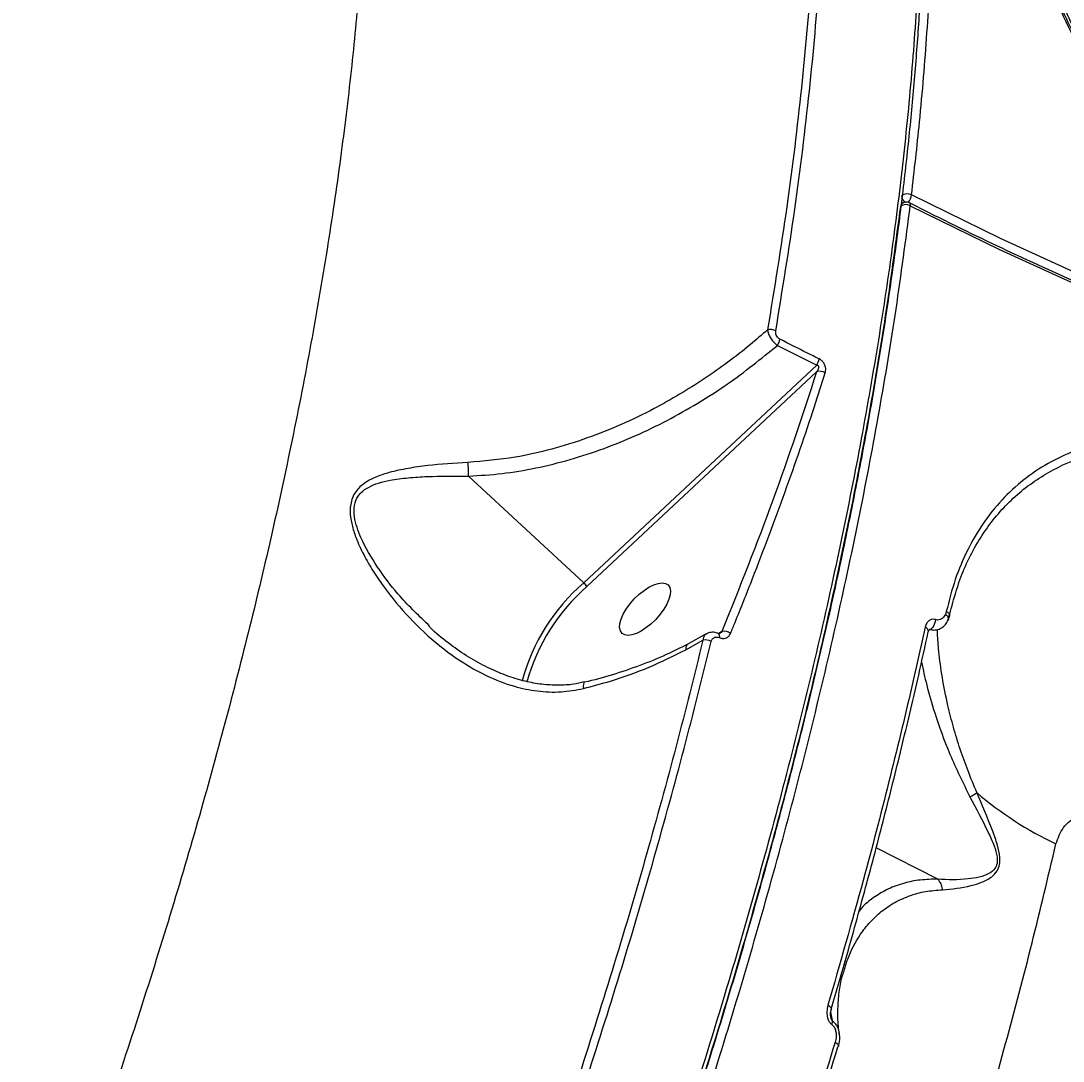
# Model space of a CAD drawing. Header units: millimetres. Extents: x -10881 to 8954, y -8695 to 5624.
# Drawn here: x 3187.8 to 3332.9, y -3283.2 to -3138.4 of the extents above; entities that cross this region are included whole.
import ezdxf

# ---------------------------------------------------------------- set-up
doc = ezdxf.new("R2010")
doc.units = ezdxf.units.MM
for name, color, linetype in [('DIKOM_ОБЪЕКТ', 7, 'Continuous'), ('DIKOM_РАЗМЕР_ЗОНА', 7, 'Continuous'), ('DIKOM_РАЗМЕР_ОБЪЕКТА', 7, 'Continuous')]:
    doc.layers.add(name, color=color, linetype=linetype)
doc.styles.add('style1', font='arial.ttf', dxfattribs={"width": 0.8})
doc.dimstyles.new('1-50', dxfattribs={"dimtxt": 300, "dimasz": 200, "dimexe": 100, "dimexo": 0, "dimgap": 100, "dimtad": 1, "dimtxsty": 'style1', "dimcen": 200, "dimclrd": 7, "dimclre": 7, "dimclrt": 7, "dimadec": 1, "dimazin": 2, "dimtfac": 1, "dimtmove": 0, "dimatfit": 2, "dimfxl": 0, "dimlwd": 25, "dimlwe": 18, "dimarcsym": 0})

# ---------------------------------------------------------------- blocks, each defined once
blk = doc.blocks.new('*D10')
at = {"layer": 'Defpoints', "color": 0, "transparency": 16777216}
for p in [(-7152.73, 2730.8), (7385.22, 911.28), (7385.22, -7693.77)]:
    blk.add_point(p, dxfattribs=at)
at = {"layer": 'DIKOM_РАЗМЕР_ОБЪЕКТА', "color": 7, "lineweight": 18, "transparency": 16777216}
for p, q in [((-7152.73, 2730.8), (-7152.73, -7793.77)), ((7385.22, 911.28), (7385.22, -7793.77))]:
    blk.add_line(p, q, dxfattribs=at)
at = {"layer": 'DIKOM_РАЗМЕР_ОБЪЕКТА', "color": 7, "lineweight": 25, "transparency": 16777216}
blk.add_line((-6952.73, -7693.77), (7185.22, -7693.77), dxfattribs=at)
at = {"layer": 'DIKOM_РАЗМЕР_ОБЪЕКТА', "color": 7, "transparency": 16777216}
for points in [[(-6952.73, -7660.43), (-6952.73, -7727.1), (-7152.73, -7693.77)], [(7185.22, -7660.43), (7185.22, -7727.1), (7385.22, -7693.77)]]:
    blk.add_solid(points, dxfattribs=at)
at = {"layer": 'DIKOM_РАЗМЕР_ОБЪЕКТА', "color": 7, "transparency": 16777216, "insert": (116.24, -7440.59), "char_height": 300, "attachment_point": 5, "style": 'style1'}
blk.add_mtext('14500', dxfattribs=at)
blk = doc.blocks.new('*D12')
at = {"layer": 'Defpoints', "color": 0, "transparency": 16777216}
for p in [(-9113.32, 3014.05), (8954.2, 2756.48), (8954.2, -8594.51)]:
    blk.add_point(p, dxfattribs=at)
at = {"layer": 'DIKOM_РАЗМЕР_ЗОНА', "color": 7, "lineweight": 18, "transparency": 16777216}
for p, q in [((-9113.32, 3014.05), (-9113.32, -8694.51)), ((8954.2, 2756.48), (8954.2, -8694.51))]:
    blk.add_line(p, q, dxfattribs=at)
at = {"layer": 'DIKOM_РАЗМЕР_ЗОНА', "color": 7, "lineweight": 25, "transparency": 16777216}
blk.add_line((-8913.32, -8594.51), (8754.2, -8594.51), dxfattribs=at)
at = {"layer": 'DIKOM_РАЗМЕР_ЗОНА', "color": 7, "transparency": 16777216}
for points in [[(-8913.32, -8561.18), (-8913.32, -8627.85), (-9113.32, -8594.51)], [(8754.2, -8561.18), (8754.2, -8627.85), (8954.2, -8594.51)]]:
    blk.add_solid(points, dxfattribs=at)
at = {"layer": 'DIKOM_РАЗМЕР_ЗОНА', "color": 7, "transparency": 16777216, "insert": (-79.56, -8341.34), "char_height": 300, "attachment_point": 5, "style": 'style1'}
blk.add_mtext('18000', dxfattribs=at)

msp = doc.modelspace()

# ---------------------------------------------------------------- linework, layer by layer
at = {"layer": 'DIKOM_ОБЪЕКТ', "color": 7, "linetype": 'Continuous', "lineweight": 15}
for p, q in [((3293.118, -3183.544), (3298.588, -3186.281)), ((3298.588, -3186.281), (3266.146, -3216.61)), ((3266.585, -3217.123), (3298.571, -3187.22)), ((3266.146, -3216.61), (3250.094, -3201.749)), ((3316.635, -3220.596), (3316.504, -3220.993)), ((3244.68, -3222.635), (3244.466, -3222.418)), ((3317.09, -3221.205), (3317.072, -3221.262)), ((3283.178, -3223.728), (3280.558, -3225.21)), ((3285.395, -3223.377), (3284.942, -3223.679)), ((3314.134, -3223.405), (3314.13, -3223.42)), ((3280.38, -3225.92), (3282.741, -3224.587)), ((3315.462, -3257.865), (3306.863, -3253.485))]:
    msp.add_line(p, q, dxfattribs=at)
at = {"layer": 'DIKOM_ОБЪЕКТ', "color": 7, "linetype": 'Continuous', "lineweight": 15, "flags": 128}
for points in [[(3586.827, -3213.581), (3573.555, -3214.897), (3560.246, -3215.834), (3546.908, -3216.394), (3533.549, -3216.575), (3520.179, -3216.378), (3506.806, -3215.802), (3493.44, -3214.848), (3480.088, -3213.517), (3466.759, -3211.809), (3453.463, -3209.726), (3440.207, -3207.269), (3427.002, -3204.439), (3413.854, -3201.238), (3400.774, -3197.67), (3387.769, -3193.735), (3374.848, -3189.436), (3362.019, -3184.777), (3349.291, -3179.759), (3336.673, -3174.388), (3324.172, -3168.666), (3311.797, -3162.596)], [(3311.517, -3163.713), (3311.517, -3163.714), (3311.572, -3163.763), (3311.607, -3163.845), (3311.622, -3163.957), (3311.615, -3164.093)], [(3311.615, -3164.093), (3324.027, -3170.181), (3336.566, -3175.921), (3349.223, -3181.309), (3361.989, -3186.341), (3374.856, -3191.014), (3387.816, -3195.326), (3400.86, -3199.273), (3413.98, -3202.853), (3427.167, -3206.063), (3440.413, -3208.901), (3453.708, -3211.366), (3467.045, -3213.455), (3480.413, -3215.168), (3493.806, -3216.503), (3507.213, -3217.46), (3520.626, -3218.037), (3534.036, -3218.235), (3547.435, -3218.054), (3560.814, -3217.492), (3574.163, -3216.552), (3587.474, -3215.232)], [(3316.635, -3220.596), (3316.78, -3220.681), (3316.902, -3220.776), (3316.997, -3220.879), (3317.061, -3220.986), (3317.093, -3221.094), (3317.091, -3221.197), (3317.09, -3221.205)], [(3315.112, -3221.734), (3315.082, -3221.996), (3315.012, -3222.27), (3314.908, -3222.531), (3314.778, -3222.76), (3314.633, -3222.938), (3314.484, -3223.05), (3314.345, -3223.088), (3314.31, -3223.084)], [(3316.504, -3220.993), (3316.655, -3221.118), (3316.777, -3221.255), (3316.865, -3221.398), (3316.914, -3221.54), (3316.924, -3221.676), (3316.893, -3221.799), (3316.891, -3221.805)], [(3284.881, -3223.66), (3284.897, -3223.668), (3284.974, -3223.746), (3285.021, -3223.871), (3285.036, -3224.038), (3285.019, -3224.235)], [(3280.56, -3225.195), (3280.503, -3225.237), (3280.409, -3225.391), (3280.367, -3225.623), (3280.38, -3225.92)], [(3266.225, -3230.443), (3266.22, -3230.444), (3266.143, -3230.521), (3266.095, -3230.7), (3266.079, -3230.972), (3266.095, -3231.321)], [(3300.152, -3275.413), (3300.305, -3275.501), (3300.434, -3275.595), (3300.532, -3275.692), (3300.596, -3275.789), (3300.625, -3275.881), (3300.616, -3275.964)], [(3301.149, -3280.581), (3301.294, -3280.664), (3301.418, -3280.752), (3301.515, -3280.844), (3301.583, -3280.935), (3301.619, -3281.022), (3301.621, -3281.103), (3301.618, -3281.118)], [(3301.618, -3281.118), (3301.59, -3281.174), (3301.527, -3281.234)]]:
    msp.add_lwpolyline(points, dxfattribs=at)
at = {"layer": 'DIKOM_ОБЪЕКТ', "color": 7, "linetype": 'Continuous', "lineweight": 15}
for centre, radius, start, end in [((3311.606, -3162.724), 1.19, 178.30537, 229.68846), ((3311.18, -3163.729), 1.29, 61.44668, 126.27426), ((3309.416, -3162.194), 2.414, 323.03219, 350.40734), ((3310.723, -3164.226), 0.49, 134.01, 174.88353), ((3310.996, -3165.229), 1.293, 61.41034, 126.01783), ((3311.065, -3164.605), 1, 63.11168, 132.99445), ((3292.157, -3182.869), 1.529, 61.68362, 106.11523), ((3291.312, -3182.314), 2.185, 325.74725, 350.10661), ((3296.735, -3185.065), 2.216, 326.74134, 350.8163), ((3299.009, -3188.514), 1.366, 55.67177, 108.72067), ((3242.102, -3201.179), 8.013, 355.91549, 9.54897), ((3284.231, -3237.528), 27.652, 130.8458, 164.76709), ((3264.434, -3218.519), 2.564, 32.99001, 48.11537), ((3284.068, -3237.363), 26.745, 130.8193, 164.96608), ((3285.706, -3224.821), 1.477, 53.06881, 102.15754), ((3313.499, -3223.407), 0.635, 0.2409, 73.46267), ((3283.046, -3226.323), 1.763, 61.67933, 99.96445), ((3316.806, -3240.321), 6.84, 297.11244, 306.5222), ((3353.044, -3208.199), 49.496, 229.4664, 244.70791), ((3299.709, -3277.59), 1.091, 332.21305, 356.70386)]:
    msp.add_arc(centre, radius, start, end, dxfattribs=at)
msp.add_ellipse((3274.678, -3220.273), major_axis=(3.203, 3.376), ratio=0.4430118, dxfattribs=at)
for points, knots in [([(3204.403, -3007.222), (3205.371, -3007.931), (3207.83, -3009.735), (3211.439, -3013.303), (3215.295, -3017.829), (3218.847, -3022.965), (3222.106, -3028.691), (3225.042, -3034.989), (3227.663, -3041.883), (3229.951, -3049.362), (3232.139, -3058.422), (3234.043, -3069.3), (3235.455, -3082.261), (3236.174, -3096.225), (3236.182, -3109.628), (3235.703, -3122.144), (3234.931, -3133.51), (3233.805, -3145.277), (3232.312, -3157.5), (3230.449, -3170.151), (3228.205, -3183.232), (3225.592, -3196.643), (3222.666, -3210.107), (3219.457, -3223.565), (3215.978, -3237.03), (3212.169, -3250.732), (3208.024, -3264.675), (3203.564, -3278.78), (3198.767, -3293.084), (3193.67, -3307.539), (3190.009, -3317.266), (3188.178, -3322.134)], [0, 0, 0, 0, 0.0209514, 0.0532647, 0.0856325, 0.1184295, 0.1512265, 0.1842569, 0.2172873, 0.2507672, 0.2843092, 0.3303408, 0.3767004, 0.4232253, 0.4700841, 0.5028993, 0.535772, 0.5688182, 0.6019224, 0.6356895, 0.6695177, 0.7035306, 0.7376054, 0.7698371, 0.8021209, 0.834808, 0.8674951, 0.9003991, 0.9333031, 0.9666233, 1, 1, 1, 1]), ([(3287.445, -3018.462), (3288.579, -3019.806), (3291.184, -3022.895), (3294.831, -3028.463), (3298.473, -3035.075), (3301.741, -3042.371), (3304.635, -3050.339), (3307.124, -3058.933), (3309.172, -3068.023), (3310.789, -3077.56), (3311.99, -3087.514), (3312.792, -3098.001), (3313.191, -3109.072), (3313.174, -3120.71), (3312.73, -3132.922), (3311.857, -3145.62), (3310.567, -3158.617), (3308.882, -3171.855), (3306.819, -3185.311), (3304.354, -3199.14), (3301.473, -3213.406), (3298.172, -3228.078), (3294.441, -3243.156), (3290.304, -3258.527), (3285.581, -3274.793), (3280.232, -3291.927), (3274.209, -3309.92), (3267.71, -3328.129), (3260.739, -3346.527), (3253.381, -3364.897), (3245.668, -3383.161), (3238.496, -3399.378), (3233.783, -3409.534), (3231.864, -3413.67)], [0, 0, 0, 0, 0.0241013, 0.055402, 0.0867573, 0.1187378, 0.1507764, 0.1829918, 0.2152667, 0.2463521, 0.2774908, 0.3087918, 0.3401473, 0.372128, 0.4041669, 0.4363825, 0.4686576, 0.499743, 0.5308818, 0.5621828, 0.5935382, 0.625519, 0.6575579, 0.6897735, 0.7220486, 0.7582657, 0.7944829, 0.8307847, 0.8673442, 0.9039908, 0.9396722, 0.9754344, 1, 1, 1, 1]), ([(3232.437, -3413.912), (3233.103, -3412.497), (3235.413, -3407.589), (3239.246, -3399.159), (3243.929, -3388.649), (3248.467, -3378.161), (3252.86, -3367.718), (3257.106, -3357.32), (3261.209, -3346.962), (3265.169, -3336.641), (3268.989, -3326.352), (3272.67, -3316.094), (3276.211, -3305.864), (3279.615, -3295.658), (3282.882, -3285.474), (3286.008, -3275.32), (3288.985, -3265.229), (3291.798, -3255.244), (3294.439, -3245.392), (3296.909, -3235.677), (3299.208, -3226.096), (3301.337, -3216.643), (3303.299, -3207.317), (3305.092, -3198.114), (3306.718, -3189.032), (3308.177, -3180.069), (3309.469, -3171.221), (3310.593, -3162.491), (3311.547, -3153.901), (3312.326, -3145.486), (3312.926, -3137.277), (3313.348, -3129.283), (3313.591, -3121.501), (3313.656, -3113.925), (3313.544, -3106.553), (3313.255, -3099.384), (3312.788, -3092.414), (3312.143, -3085.643), (3311.319, -3079.069), (3310.316, -3072.691), (3309.136, -3066.52), (3307.783, -3060.581), (3306.259, -3054.898), (3304.568, -3049.481), (3302.711, -3044.329), (3300.687, -3039.441), (3298.497, -3034.812), (3296.137, -3030.446), (3293.614, -3026.33), (3290.907, -3022.501), (3288.941, -3019.934), (3287.833, -3018.721), (3287.734, -3018.613)], [0, 0, 0, 0, 0.0084234, 0.0292326, 0.0500481, 0.0707649, 0.0913861, 0.1119353, 0.1324359, 0.1529115, 0.1733854, 0.1938765, 0.2144049, 0.2349941, 0.2556675, 0.2764483, 0.2972755, 0.3180313, 0.3386845, 0.359259, 0.3797785, 0.4002663, 0.4207459, 0.4412383, 0.4617616, 0.4823391, 0.5029943, 0.5237505, 0.5445909, 0.5654023, 0.5860987, 0.6067102, 0.6272603, 0.6477726, 0.6682704, 0.6887766, 0.7093072, 0.7298853, 0.7505338, 0.7712759, 0.7921216, 0.8129641, 0.8337086, 0.8543574, 0.8749322, 0.8954545, 0.9159454, 0.9364256, 0.9569152, 0.9774282, 0.9979852, 1, 1, 1, 1]), ([(3311.797, -3162.596), (3312.181, -3159.205), (3313.054, -3151.522), (3314.003, -3139.938), (3314.65, -3127.842), (3314.887, -3116.152), (3314.717, -3104.815), (3314.127, -3093.88), (3313.106, -3083.365), (3311.656, -3073.36), (3309.798, -3064.01), (3307.556, -3055.323), (3304.947, -3047.281), (3301.94, -3039.793), (3298.525, -3032.82), (3294.667, -3026.457), (3291.432, -3021.851), (3289.364, -3019.605), (3288.857, -3019.053)], [0, 0, 0, 0, 0.0514687, 0.1165976, 0.1818384, 0.2474189, 0.3131137, 0.3801185, 0.4472452, 0.5147421, 0.5823636, 0.6474925, 0.7127333, 0.7783138, 0.8440085, 0.9110134, 0.97814, 1, 1, 1, 1]), ([(3352.645, -3163.172), (3352.691, -3159.073), (3352.785, -3150.864), (3352.257, -3139.303), (3351.231, -3128.314), (3349.747, -3118.596), (3347.923, -3110.051), (3345.851, -3102.559), (3343.408, -3095.574), (3340.576, -3089.065), (3337.35, -3083.077), (3333.722, -3077.614), (3329.696, -3072.77), (3326.014, -3069.095), (3323.55, -3067.268), (3322.685, -3066.627)], [0, 0, 0, 0, 0.0884846, 0.1771856, 0.2665482, 0.3561346, 0.4300837, 0.5040328, 0.5784982, 0.6529636, 0.7290718, 0.8051798, 0.8818629, 0.9585459, 1, 1, 1, 1]), ([(3298.571, -3116.802), (3298.369, -3121.788), (3297.965, -3131.774), (3296.536, -3147.65), (3294.55, -3164.13), (3292.673, -3175.638), (3291.733, -3181.4)], [0, 0, 0, 0, 0.2482753, 0.4972305, 0.7482641, 1, 1, 1, 1]), ([(3292.883, -3181.523), (3293.811, -3175.831), (3295.67, -3164.433), (3297.66, -3147.996), (3299.109, -3132.012), (3299.518, -3121.899), (3299.724, -3116.835)], [0, 0, 0, 0, 0.2482771, 0.497233, 0.7482654, 1, 1, 1, 1]), ([(3328.635, -3123.185), (3328.884, -3124.781), (3329.381, -3127.971), (3330.973, -3133.129), (3333.167, -3138.438), (3335.998, -3143.83), (3339.42, -3149.187), (3343.392, -3154.4), (3347.858, -3159.363), (3352.762, -3163.976), (3358.023, -3168.141), (3363.56, -3171.761), (3369.291, -3174.832), (3373.183, -3176.316), (3375.13, -3177.059)], [0, 0, 0, 0, 0.0836186, 0.1671661, 0.2504175, 0.3338525, 0.4173036, 0.5004885, 0.5837385, 0.6671385, 0.7504577, 0.8333964, 0.916628, 1, 1, 1, 1]), ([(3374.983, -3176.691), (3373.366, -3176.085), (3370.377, -3174.963), (3366.306, -3172.941), (3363.014, -3171.063), (3360.384, -3169.383), (3358.15, -3167.832), (3354.651, -3165.219), (3349.911, -3161.136), (3344.992, -3155.938), (3341.148, -3151.136), (3338.273, -3147.01), (3336.237, -3143.643), (3334.775, -3140.949), (3333.605, -3138.604), (3332.304, -3135.684), (3330.966, -3132.11), (3329.734, -3127.934), (3329.301, -3125.123), (3329.068, -3123.611)], [0, 0, 0, 0, 0.0701778, 0.1297349, 0.1786043, 0.217133, 0.2493477, 0.2821768, 0.3826535, 0.4841496, 0.5520139, 0.6189908, 0.6815404, 0.7109156, 0.746131, 0.7924445, 0.8499815, 0.919298, 1, 1, 1, 1]), ([(3338.65, -3146.766), (3337.915, -3145.651), (3335.695, -3142.284), (3332.817, -3136.17), (3330.675, -3130.673), (3329.93, -3127.61), (3329.816, -3127.143)], [0, 0, 0, 0, 0.184777, 0.5583787, 0.9325713, 1, 1, 1, 1]), ([(2932.137, -3758.44), (2934.133, -3758.063), (2938.656, -3757.211), (2945.962, -3755.212), (2954.051, -3752.453), (2962.382, -3749.029), (2970.998, -3744.929), (2979.872, -3740.144), (2989.014, -3734.657), (2998.346, -3728.505), (3007.741, -3721.774), (3017.152, -3714.516), (3026.581, -3706.752), (3036.124, -3698.403), (3045.836, -3689.415), (3055.68, -3679.808), (3065.664, -3669.562), (3075.699, -3658.758), (3085.649, -3647.545), (3095.472, -3635.99), (3105.173, -3624.106), (3114.854, -3611.77), (3124.567, -3598.909), (3134.271, -3585.562), (3143.971, -3571.712), (3153.578, -3557.474), (3162.853, -3543.212), (3171.766, -3529.011), (3180.336, -3514.886), (3188.763, -3500.513), (3197.088, -3485.815), (3205.276, -3470.842), (3213.327, -3455.58), (3221.171, -3440.155), (3228.8, -3424.573), (3236.184, -3408.896), (3243.326, -3393.115), (3250.201, -3377.272), (3256.846, -3361.281), (3263.223, -3345.206), (3269.329, -3329.039), (3275.103, -3312.923), (3280.469, -3297.077), (3285.418, -3281.565), (3289.966, -3266.37), (3294.162, -3251.336), (3298.024, -3236.381), (3301.524, -3221.573), (3304.658, -3206.908), (3307.38, -3192.529), (3309.764, -3178.181), (3310.987, -3168.869), (3311.615, -3164.093)], [0, 0, 0, 0, 0.0156506, 0.0354738, 0.0552971, 0.075258, 0.095219, 0.1156142, 0.1360095, 0.1565548, 0.1771001, 0.1969234, 0.2167466, 0.2367076, 0.2566685, 0.2770638, 0.297459, 0.3180044, 0.3385497, 0.358373, 0.3781962, 0.3981572, 0.4181181, 0.4385134, 0.4589086, 0.4794539, 0.4999993, 0.5191131, 0.5382268, 0.557464, 0.5767011, 0.5963257, 0.6159504, 0.6357087, 0.6554669, 0.6752902, 0.6951135, 0.7150745, 0.7350355, 0.7554308, 0.7758261, 0.7963715, 0.8169168, 0.8367401, 0.8565634, 0.8765245, 0.8964855, 0.9168808, 0.9372761, 0.9578214, 0.9783668, 1, 1, 1, 1]), ([(3310.235, -3164.183), (3309.609, -3168.947), (3308.41, -3178.078), (3306.094, -3192.055), (3303.483, -3205.944), (3300.469, -3220.171), (3297.042, -3234.81), (3293.202, -3249.812), (3288.936, -3265.192), (3284.276, -3280.818), (3279.286, -3296.477), (3274.002, -3312.095), (3268.436, -3327.675), (3262.529, -3343.38), (3256.245, -3359.296), (3249.604, -3375.363), (3242.573, -3391.586), (3236.811, -3404.452), (3233.293, -3411.889), (3232.333, -3413.92)], [0, 0, 0, 0, 0.0652173, 0.1249783, 0.1847393, 0.2449154, 0.3050916, 0.3665769, 0.4280623, 0.4900001, 0.5519379, 0.6116989, 0.6714599, 0.7316361, 0.7918122, 0.8532975, 0.9147829, 0.9767207, 1, 1, 1, 1]), ([(3587.048, -3214.795), (3584.927, -3215.027), (3578.772, -3215.7), (3568.554, -3216.574), (3556.39, -3217.314), (3544.205, -3217.735), (3532.004, -3217.842), (3519.794, -3217.634), (3507.582, -3217.111), (3495.375, -3216.273), (3483.179, -3215.121), (3471.001, -3213.656), (3458.848, -3211.877), (3446.725, -3209.787), (3434.641, -3207.386), (3422.6, -3204.676), (3410.611, -3201.657), (3398.679, -3198.333), (3386.811, -3194.704), (3375.013, -3190.772), (3363.291, -3186.54), (3351.654, -3182.01), (3340.105, -3177.186), (3328.653, -3172.064), (3319.134, -3167.54), (3313.449, -3164.684), (3311.517, -3163.713)], [0, 0, 0, 0, 0.0228178, 0.0662207, 0.1096242, 0.1530277, 0.196431, 0.2398342, 0.2832373, 0.3266402, 0.3700429, 0.4134454, 0.4568476, 0.5002497, 0.5436514, 0.587053, 0.6304542, 0.6738551, 0.7172558, 0.7606561, 0.8040562, 0.8474559, 0.8908553, 0.9342544, 0.9776532, 1, 1, 1, 1]), ([(3291.733, -3181.4), (3290.943, -3182.082), (3288.143, -3184.503), (3282.966, -3188.317), (3276.883, -3191.951), (3271.386, -3194.609), (3266.62, -3196.514), (3261.681, -3198.05), (3256.118, -3199.327), (3252.206, -3199.661), (3250.003, -3199.85)], [0, 0, 0, 0, 0.0672692, 0.2386087, 0.4121732, 0.520863, 0.630243, 0.7420328, 0.8547814, 1, 1, 1, 1]), ([(3291.733, -3181.4), (3291.767, -3181.57), (3291.835, -3181.91), (3292.135, -3182.493), (3292.536, -3183.031), (3292.885, -3183.369), (3293.078, -3183.514), (3293.118, -3183.544)], [0, 0, 0, 0, 0.2435262, 0.4875448, 0.7197754, 0.941836, 1, 1, 1, 1]), ([(3293.464, -3182.689), (3293.416, -3182.662), (3293.293, -3182.591), (3293.105, -3182.408), (3292.947, -3182.142), (3292.857, -3181.825), (3292.874, -3181.63), (3292.883, -3181.523)], [0, 0, 0, 0, 0.1207619, 0.307548, 0.5229351, 0.737447, 1, 1, 1, 1]), ([(3298.923, -3185.419), (3298.375, -3185.15), (3296.546, -3184.254), (3294.734, -3183.334), (3293.464, -3182.689)], [0, 0, 0, 0, 0.29963278, 1, 1, 1, 1]), ([(3250.094, -3201.749), (3251.652, -3201.654), (3254.782, -3201.462), (3259.518, -3200.655), (3264.266, -3199.487), (3268.921, -3197.958), (3273.43, -3196.127), (3277.789, -3194.021), (3282.041, -3191.622), (3287.283, -3188.266), (3290.836, -3185.391), (3293.118, -3183.544)], [0, 0, 0, 0, 0.1002261, 0.2013165, 0.3048778, 0.409185, 0.5093687, 0.6100991, 0.7124192, 0.8152392, 1, 1, 1, 1]), ([(3299.78, -3187.385), (3299.819, -3187.183), (3299.884, -3186.849), (3299.751, -3186.308), (3299.515, -3185.887), (3299.214, -3185.583), (3299.009, -3185.468), (3298.923, -3185.419)], [0, 0, 0, 0, 0.3038664, 0.5023335, 0.7017042, 0.8732905, 1, 1, 1, 1]), ([(3298.571, -3187.22), (3296.622, -3193.143), (3292.72, -3205.01), (3287.84, -3217.248), (3285.395, -3223.377)], [0, 0, 0, 0, 0.4991744, 1, 1, 1, 1]), ([(3286.594, -3223.64), (3286.801, -3223.131), (3287.841, -3220.583), (3290.467, -3213.983), (3294.246, -3203.917), (3297.534, -3194.403), (3299.285, -3188.932), (3299.78, -3187.385)], [0, 0, 0, 0, 0.0413727, 0.2068702, 0.5381497, 0.8694287, 1, 1, 1, 1]), ([(3298.588, -3186.281), (3298.628, -3186.285), (3298.694, -3186.292), (3298.77, -3186.343), (3298.817, -3186.407), (3298.844, -3186.491), (3298.847, -3186.639), (3298.774, -3186.901), (3298.651, -3187.094), (3298.571, -3187.22)], [0, 0, 0, 0, 0.1044812, 0.1740915, 0.2297651, 0.3047724, 0.3966989, 0.6086532, 1, 1, 1, 1]), ([(3348.353, -3196.303), (3346.528, -3196.268), (3343.163, -3196.203), (3338.571, -3196.944), (3334.5, -3198.149), (3330.744, -3199.904), (3327.347, -3202.196), (3324.33, -3204.986), (3321.711, -3208.248), (3319.543, -3211.971), (3317.789, -3216.068), (3317.019, -3219.088), (3316.635, -3220.596)], [0, 0, 0, 0, 0.1166812, 0.2150846, 0.3137979, 0.4122009, 0.510061, 0.6082268, 0.7060845, 0.8039539, 0.9021323, 1, 1, 1, 1]), ([(3316.988, -3221.381), (3317.571, -3219.213), (3318.455, -3215.933), (3320.333, -3212.066), (3322.513, -3208.484), (3325.184, -3205.393), (3328.273, -3202.84), (3331.662, -3200.69), (3334.567, -3199.331), (3336.737, -3198.817), (3336.892, -3198.78)], [0, 0, 0, 0, 0.1943479, 0.2940629, 0.3945087, 0.588997, 0.6887548, 0.7892338, 0.9850055, 1, 1, 1, 1]), ([(3250.003, -3199.85), (3248.113, -3199.967), (3245.252, -3200.146), (3241.648, -3200.656), (3239.271, -3201.153), (3237.265, -3201.801), (3235.631, -3202.617), (3234.274, -3203.842), (3233.582, -3205.569), (3233.607, -3207.437), (3234.007, -3209.205), (3234.721, -3211.151), (3235.777, -3213.288), (3237.642, -3216.357), (3240.443, -3220.039), (3244.385, -3224.088), (3248.483, -3227.292), (3252.558, -3229.62), (3256.156, -3231.022), (3259.665, -3231.749), (3262.914, -3231.914), (3265.057, -3231.514), (3266.095, -3231.321)], [0, 0, 0, 0, 0.0866941, 0.1311764, 0.1760726, 0.2081975, 0.2409001, 0.2744194, 0.3082509, 0.337742, 0.3650519, 0.393035, 0.4327007, 0.4727589, 0.5545429, 0.6396923, 0.7264108, 0.7889965, 0.8528476, 0.9020912, 0.9525885, 1, 1, 1, 1]), ([(3244.466, -3222.418), (3243.018, -3221.034), (3240.443, -3218.573), (3237.359, -3214.438), (3235.482, -3211.28), (3234.541, -3208.872), (3234.159, -3207.354), (3234.12, -3205.805), (3234.515, -3204.814), (3235.161, -3203.95), (3236.077, -3203.266), (3237.567, -3202.685), (3239.424, -3202.248), (3241.69, -3201.952), (3245.287, -3201.725), (3248.16, -3201.74), (3250.094, -3201.749)], [0, 0, 0, 0, 0.1501674, 0.2669808, 0.3857354, 0.4247123, 0.4644565, 0.5076233, 0.5499999, 0.5580785, 0.6086122, 0.6558825, 0.7041786, 0.7769928, 0.8498682, 1, 1, 1, 1]), ([(3315.112, -3221.734), (3315.071, -3221.722), (3314.909, -3221.676), (3314.603, -3221.68), (3314.215, -3221.847), (3313.862, -3222.219), (3313.743, -3222.599), (3313.68, -3222.799)], [0, 0, 0, 0, 0.0579486, 0.2245, 0.4300547, 0.7004928, 1, 1, 1, 1]), ([(3314.286, -3223.053), (3314.494, -3223.11), (3314.946, -3223.235), (3315.645, -3223.079), (3316.265, -3222.703), (3316.68, -3222.249), (3316.824, -3221.909), (3316.872, -3221.794)], [0, 0, 0, 0, 0.1919191, 0.4178822, 0.6433251, 0.880385, 1, 1, 1, 1]), ([(3316.504, -3220.993), (3316.404, -3221.166), (3316.223, -3221.481), (3315.815, -3221.736), (3315.436, -3221.809), (3315.206, -3221.755), (3315.112, -3221.734)], [0, 0, 0, 0, 0.3467093, 0.6312456, 0.8513066, 1, 1, 1, 1]), ([(3316.866, -3221.791), (3316.916, -3221.7), (3317.044, -3221.473), (3317.091, -3221.211), (3317.119, -3221.053)], [0, 0, 0, 0, 0.398711, 1, 1, 1, 1]), ([(3266.219, -3230.414), (3265.72, -3230.527), (3264.518, -3230.801), (3262.536, -3230.904), (3260.274, -3230.777), (3257.918, -3230.346), (3255.497, -3229.607), (3252.983, -3228.554), (3250.414, -3227.181), (3247.842, -3225.452), (3245.892, -3223.94), (3244.861, -3222.941), (3244.609, -3222.697)], [0, 0, 0, 0, 0.06363083, 0.15338003, 0.24881442, 0.34988064, 0.45669341, 0.56928265, 0.693225, 0.82188799, 0.9564028, 1, 1, 1, 1]), ([(3283.206, -3223.76), (3283.155, -3223.782), (3282.971, -3223.861), (3282.807, -3224.159), (3282.76, -3224.463), (3282.741, -3224.587)], [0, 0, 0, 0, 0.1840595, 0.6664661, 1, 1, 1, 1]), ([(3284.877, -3223.67), (3284.841, -3223.651), (3284.589, -3223.512), (3284.051, -3223.465), (3283.486, -3223.534), (3283.25, -3223.723), (3283.205, -3223.759)], [0, 0, 0, 0, 0.0673454, 0.4790041, 0.8999443, 1, 1, 1, 1]), ([(3285.07, -3223.669), (3285.063, -3223.674), (3285.047, -3223.687), (3284.997, -3223.703), (3284.906, -3223.666), (3284.878, -3223.654)], [0, 0, 0, 0, 0.35923627, 0.80456035, 1, 1, 1, 1]), ([(3285.019, -3224.235), (3285.172, -3224.286), (3285.478, -3224.386), (3285.923, -3224.317), (3286.336, -3224.094), (3286.504, -3223.798), (3286.594, -3223.64)], [0, 0, 0, 0, 0.2322168, 0.4640132, 0.7140228, 1, 1, 1, 1]), ([(3285.395, -3223.377), (3285.321, -3223.464), (3285.224, -3223.577), (3285.098, -3223.65), (3285.069, -3223.667)], [0, 0, 0, 0, 0.7719722, 1, 1, 1, 1]), ([(3313.68, -3222.799), (3313.56, -3223.346), (3312.96, -3226.083), (3311.341, -3233.246), (3308.647, -3244.408), (3304.817, -3259.17), (3301.822, -3269.6), (3300.152, -3275.413)], [0, 0, 0, 0, 0.0321573, 0.1607921, 0.4182836, 0.6757752, 1, 1, 1, 1]), ([(3300.601, -3275.966), (3301.346, -3273.424), (3303.069, -3267.541), (3305.581, -3258.43), (3308.164, -3248.637), (3310.566, -3238.975), (3312.556, -3230.564), (3313.676, -3225.423), (3314.113, -3223.417)], [0, 0, 0, 0, 0.1414742, 0.327344, 0.5126665, 0.6972763, 0.8819266, 1, 1, 1, 1]), ([(3314.139, -3223.404), (3314.143, -3223.379), (3314.167, -3223.239), (3314.274, -3223.089), (3314.285, -3223.084), (3314.29, -3223.082)], [0, 0, 0, 0, 0.107198, 0.6045246, 1, 1, 1, 1]), ([(3314.278, -3223.077), (3314.28, -3223.076), (3314.283, -3223.076), (3314.32, -3223.095), (3314.34, -3223.108), (3314.343, -3223.11)], [0, 0, 0, 0, 0.533627, 0.93849, 1, 1, 1, 1]), ([(3320.877, -3245.817), (3320.062, -3243.803), (3318.828, -3240.753), (3317.608, -3236.704), (3316.74, -3233.323), (3316.024, -3229.694), (3315.59, -3226.36), (3315.415, -3224.128), (3315.415, -3223.287), (3315.414, -3223.084)], [0, 0, 0, 0, 0.23636, 0.357764, 0.4802901, 0.6474516, 0.8189364, 0.9562214, 1, 1, 1, 1]), ([(3282.741, -3224.587), (3281.523, -3229.492), (3279.085, -3239.311), (3274.937, -3254.37), (3270.461, -3269.648), (3267.16, -3280.003), (3265.508, -3285.185)], [0, 0, 0, 0, 0.2489042, 0.4982426, 0.7488996, 1, 1, 1, 1]), ([(3280.552, -3225.178), (3279.588, -3225.665), (3277.457, -3226.743), (3273.972, -3228.157), (3270.167, -3229.433), (3267.563, -3230.158), (3266.235, -3230.447), (3266.225, -3230.449)], [0, 0, 0, 0, 0.2171211, 0.480028, 0.7404583, 0.9982138, 1, 1, 1, 1]), ([(3266.629, -3285.459), (3268.269, -3280.315), (3271.551, -3270.017), (3276.025, -3254.759), (3280.193, -3239.631), (3282.652, -3229.728), (3283.882, -3224.772)], [0, 0, 0, 0, 0.2489045, 0.498243, 0.7488998, 1, 1, 1, 1]), ([(3283.882, -3224.772), (3283.898, -3224.721), (3283.948, -3224.554), (3284.115, -3224.332), (3284.388, -3224.177), (3284.7, -3224.131), (3284.913, -3224.201), (3285.019, -3224.235)], [0, 0, 0, 0, 0.1043526, 0.3453588, 0.5759422, 0.7877488, 1, 1, 1, 1]), ([(3266.095, -3231.321), (3267.358, -3230.988), (3270.491, -3230.161), (3275.325, -3228.417), (3278.688, -3226.755), (3280.38, -3225.92)], [0, 0, 0, 0, 0.2512749, 0.6234754, 1, 1, 1, 1]), ([(3313.177, -3227.663), (3313.403, -3228.708), (3313.876, -3230.901), (3315.134, -3235.223), (3317.019, -3240.489), (3318.946, -3244.417), (3319.923, -3246.409)], [0, 0, 0, 0, 0.1916857, 0.4023406, 0.6969387, 1, 1, 1, 1]), ([(3319.923, -3246.409), (3320.789, -3248.029), (3321.976, -3250.253), (3323.266, -3253.072), (3323.733, -3254.571), (3323.749, -3255.694), (3323.381, -3256.537), (3322.492, -3257.209), (3321.199, -3257.645), (3318.721, -3257.986), (3316.812, -3257.976), (3315.475, -3257.873), (3315.473, -3257.872)], [0, 0, 0, 0, 0.2369823, 0.3252742, 0.3938178, 0.4351344, 0.4764545, 0.5364569, 0.6308586, 0.7257813, 0.9996838, 1, 1, 1, 1]), ([(3316.11, -3259.335), (3317.422, -3259.222), (3319.197, -3259.071), (3321.568, -3258.341), (3322.839, -3257.714), (3323.702, -3256.846), (3324.079, -3255.873), (3324.121, -3254.636), (3323.755, -3252.994), (3322.661, -3249.959), (3321.625, -3247.555), (3320.877, -3245.817)], [0, 0, 0, 0, 0.2657862, 0.3593773, 0.4543063, 0.5177528, 0.5632827, 0.6085748, 0.6803153, 0.7688732, 1, 1, 1, 1]), ([(3331.898, -3252.951), (3332.194, -3252.143), (3332.796, -3250.501), (3334.86, -3248.988), (3337.481, -3248.382), (3339.801, -3248.65), (3341.13, -3249.107), (3341.464, -3249.223)], [0, 0, 0, 0, 0.2187085, 0.4447818, 0.6794098, 0.9191985, 1, 1, 1, 1]), ([(3019.686, -3737.342), (3023.232, -3735.669), (3030.19, -3732.385), (3040.957, -3726.173), (3051.877, -3719.104), (3063.09, -3711.003), (3074.772, -3701.738), (3085.467, -3692.498), (3095.089, -3683.616), (3103.951, -3675.026), (3113.449, -3665.337), (3123.569, -3654.459), (3134.504, -3642.107), (3146.225, -3628.145), (3158.581, -3612.588), (3170.392, -3596.911), (3181.636, -3581.25), (3191.904, -3566.289), (3201.527, -3551.676), (3210.366, -3537.738), (3218.902, -3523.774), (3228.047, -3508.267), (3237.557, -3491.45), (3247.342, -3473.318), (3256.093, -3456.352), (3264.127, -3440.086), (3271.359, -3424.827), (3278.201, -3409.781), (3285.381, -3393.318), (3292.653, -3375.766), (3299.904, -3357.191), (3306.176, -3340.117), (3311.738, -3324.018), (3316.572, -3309.146), (3320.973, -3294.7), (3324.971, -3280.617), (3328.66, -3266.659), (3330.818, -3257.52), (3331.898, -3252.951)], [0, 0, 0, 0, 0.032111, 0.0630277, 0.0939444, 0.1253135, 0.1566826, 0.1898356, 0.2118035, 0.2337714, 0.2604105, 0.2870646, 0.3137037, 0.3466931, 0.3796826, 0.4118188, 0.4412645, 0.4707102, 0.4960711, 0.5214321, 0.5455478, 0.5696635, 0.6018526, 0.6313464, 0.6608402, 0.686242, 0.7116437, 0.7357977, 0.7599516, 0.7922212, 0.8217882, 0.8513553, 0.8768194, 0.9022834, 0.926496, 0.9507086, 0.9753543, 1, 1, 1, 1]), ([(3315.462, -3257.865), (3314.623, -3257.886), (3312.936, -3257.929), (3310.652, -3258.407), (3308.524, -3259.179), (3306.621, -3260.303), (3305.28, -3261.356), (3304.66, -3262.103), (3304.486, -3262.312)], [0, 0, 0, 0, 0.1647214, 0.3311359, 0.5265584, 0.7220512, 0.9221201, 1, 1, 1, 1]), ([(3315.473, -3257.872), (3315.472, -3257.872), (3315.471, -3257.87), (3315.467, -3257.867), (3315.464, -3257.866), (3315.462, -3257.865)], [0, 0, 0, 0, 0.24108297, 0.56510891, 1, 1, 1, 1]), ([(3316.11, -3259.335), (3316.104, -3259.291), (3316.065, -3259.015), (3315.912, -3258.471), (3315.628, -3258.084), (3315.473, -3257.872)], [0, 0, 0, 0, 0.0794445, 0.4971824, 1, 1, 1, 1]), ([(3302.328, -3270.855), (3302.508, -3270.224), (3303.059, -3268.285), (3304.317, -3265.964), (3305.973, -3263.831), (3307.544, -3262.346), (3309.403, -3261.076), (3311.47, -3260.149), (3313.682, -3259.53), (3315.298, -3259.4), (3316.11, -3259.335)], [0, 0, 0, 0, 0.10401372, 0.31968652, 0.43851152, 0.55777091, 0.67870987, 0.80043264, 0.89976664, 1, 1, 1, 1]), ([(3301.731, -3279.417), (3301.685, -3279.054), (3301.529, -3277.824), (3301.513, -3275.875), (3301.692, -3273.572), (3301.964, -3271.907), (3302.239, -3271.076), (3302.295, -3270.906)], [0, 0, 0, 0, 0.1111354, 0.3764017, 0.6484497, 0.9281589, 1, 1, 1, 1]), ([(3300.152, -3275.413), (3300.116, -3275.555), (3300.003, -3276.003), (3299.98, -3276.712), (3300.144, -3277.394), (3300.375, -3277.84), (3300.574, -3278.013), (3300.674, -3278.099)], [0, 0, 0, 0, 0.1605573, 0.5081498, 0.7318587, 0.8653695, 1, 1, 1, 1]), ([(3300.559, -3277.092), (3300.551, -3277.063), (3300.5, -3276.863), (3300.502, -3276.461), (3300.59, -3276.139), (3300.637, -3275.966)], [0, 0, 0, 0, 0.0730288, 0.5010086, 1, 1, 1, 1]), ([(3300.798, -3277.653), (3300.777, -3277.542), (3300.696, -3277.103), (3300.615, -3276.668), (3300.555, -3276.343)], [0, 0, 0, 0, 0.254319, 1, 1, 1, 1]), ([(3300.798, -3277.653), (3300.779, -3277.635), (3300.738, -3277.595), (3300.673, -3277.486), (3300.602, -3277.314), (3300.575, -3277.174), (3300.56, -3277.092)], [0, 0, 0, 0, 0.1108741, 0.2376416, 0.5575039, 1, 1, 1, 1]), ([(3300.674, -3278.099), (3300.77, -3278.181), (3300.96, -3278.345), (3301.176, -3278.763), (3301.321, -3279.394), (3301.29, -3280.041), (3301.182, -3280.452), (3301.149, -3280.581)], [0, 0, 0, 0, 0.1388676, 0.2767759, 0.4965982, 0.8418705, 1, 1, 1, 1]), ([(3301.756, -3279.342), (3301.702, -3279.078), (3301.609, -3278.619), (3301.259, -3278.033), (3300.955, -3277.782), (3300.798, -3277.653)], [0, 0, 0, 0, 0.3949689, 0.6882119, 1, 1, 1, 1]), ([(3301.602, -3281.114), (3301.622, -3281.065), (3301.769, -3280.706), (3301.84, -3280.094), (3301.768, -3279.544), (3301.742, -3279.345)], [0, 0, 0, 0, 0.091552, 0.6703628, 1, 1, 1, 1]), ([(3301.149, -3280.581), (3299.57, -3285.749), (3296.41, -3296.092), (3291.193, -3311.852), (3285.655, -3327.774), (3281.66, -3338.497), (3279.66, -3343.863)], [0, 0, 0, 0, 0.2488775, 0.4981997, 0.7488727, 1, 1, 1, 1]), ([(3280.079, -3344.377), (3282.057, -3339.071), (3286.016, -3328.448), (3291.531, -3312.607), (3296.759, -3296.833), (3299.937, -3286.437), (3301.527, -3281.234)], [0, 0, 0, 0, 0.2488778, 0.4982001, 0.7488729, 1, 1, 1, 1])]:
    msp.add_open_spline(points, degree=3, knots=knots, dxfattribs=at)

# ---------------------------------------------------------------- dimensions: what is measured, and where the dimension line sits
at = {"layer": 'DIKOM_РАЗМЕР_ЗОНА'}
dim = msp.add_linear_dim(base=(8954.2, -8594.513), p1=(-9113.319, 3014.045), p2=(8954.2, 2756.48), text='18000', dimstyle='1-50', dxfattribs=at)
dim.commit()
dim.dimension.update_dxf_attribs({"geometry": '*D12', "text_midpoint": (-79.559, -8594.513), "dimtype": 160})
at = {"layer": 'DIKOM_РАЗМЕР_ОБЪЕКТА'}
dim = msp.add_linear_dim(base=(7385.217, -7693.766), p1=(-7152.73, 2730.795), p2=(7385.217, 911.281), text='14500', dimstyle='1-50', dxfattribs=at)
dim.commit()
dim.dimension.update_dxf_attribs({"geometry": '*D10', "text_midpoint": (116.244, -7693.766), "dimtype": 160})

doc.saveas('drawing.dxf')
